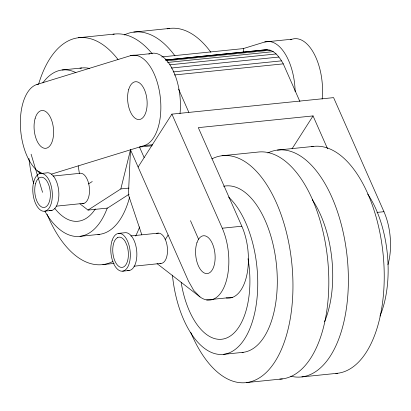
<?xml version="1.0" encoding="UTF-8"?>
<svg xmlns="http://www.w3.org/2000/svg" width="411" height="411" viewBox="0 0 411 411"><rect width="100%" height="100%" fill="white"/><g stroke="black" fill="none" stroke-linecap="round" stroke-linejoin="round"><path stroke-width="0.62" d="M387.943 264.638A45.631 23.15 84.2 0 0 383.951 211.706L333.598 97.628L171.911 114.135L222.264 228.218A45.631 23.15 84.2 0 1 225.778 282.686A45.631 23.15 84.2 0 1 199.967 296.901L193.745 290.454L188.464 281.114L130.503 149.799L128.422 194.799L141.795 234.753M79.94 203.815L88.016 210.083L120.839 188.921L130.503 149.799M138.111 167.03L171.911 114.135M165.279 239.526L168.135 235.056M292.016 148.844L313.054 115.917L327.562 148.782M88.55 183.923L92.249 181.534M129.095 194.208L107.574 208.084L88.016 210.083M263.245 50.435C272.483 47.029 279.429 56.841 283.271 63.859L299.907 101.548M41.074 173.678L37.54 170.935A45.631 23.15 84.2 0 1 20.355 123.377A45.631 23.15 84.2 0 1 36.918 84.481L130.446 55.701L150.005 53.702A45.631 23.15 84.2 0 1 180.008 113.6M148.808 54.072L150.005 53.702M161.641 56.939L243.24 48.606L264.751 41.989L292.134 39.189A45.631 23.15 84.2 0 1 322.137 99.087M290.3 39.754L291.522 39.379M51.39 174.146L144.302 145.556L152.507 144.718M78.388 37.75L114.248 34.087M133.806 32.089L169.666 28.426M62.087 69.988L81.65 67.99M165.386 60.037L267.304 49.628M165.638 60.032L264.371 49.952M166.465 60.802L270.294 50.204M167.534 62.451L273.274 51.658M169.789 64.82L276.166 53.954M171.253 68.041L278.905 57.047M36.918 84.481L38.182 84.353M173.139 71.92L281.422 60.859M174.346 74.982L283.271 63.859M313.054 115.917L198.308 127.636L241.822 226.22A45.631 23.15 84.2 0 1 246.785 275.308A45.631 23.15 84.2 0 1 226.189 297.924M152.157 145.741L139.499 147.035L144.153 157.572M39.677 173.627L46.196 172.964A19.014 9.648 84.2 0 1 58.732 191.274A19.014 9.648 84.2 0 1 49.454 210.509M222.027 155.743L257.882 152.085A114.073 57.874 84.2 0 1 327.803 260.862A114.073 57.874 84.2 0 1 279.793 379.112M277.44 150.087L313.3 146.424M53.045 176.067L79.374 173.38A15.212 7.717 84.2 0 1 89.403 188.027A15.212 7.717 84.2 0 1 81.979 203.414M120.839 188.921L129.039 188.084M56.41 206.147L83.993 203.327M45.451 211.069L51.971 210.401M80.011 236.33L99.57 234.332M118.43 233.386L124.949 232.718A19.014 9.648 84.2 0 1 136.791 251.948A19.014 9.648 84.2 0 1 127.461 270.438M130.811 235.95L158.394 233.129M222.264 228.218L241.822 226.22M376.949 212.42L383.951 211.706M102.832 264.576L114.155 263.42M134.022 266.184L160.978 263.43M122.699 271.162L129.218 270.5M206.625 299.922L232.744 297.281M223.651 354.328L243.209 352.33M246.466 382.574L282.326 378.911M301.885 376.913L337.744 373.25M37.54 170.935L42.513 173.581M157.064 263.626L199.967 296.901M178.58 89.095L188.819 112.29M190.478 220.666L198.564 239.264M31.102 154.207L42.564 192.348M243.24 48.606L243.826 52.403M78.218 165.89L79.374 173.38M159.956 263.338A15.212 7.717 84.2 0 0 166.825 256.459A15.212 7.717 84.2 0 0 165.725 240.461L164.23 237.368A15.212 7.717 84.2 0 0 156.437 233.72M130.446 55.701A45.631 23.15 84.2 0 1 159.822 93.723A45.631 23.15 84.2 0 1 144.302 145.556M264.751 41.989A45.631 23.15 84.2 0 1 295.149 91.648M107.286 207.981A83.654 42.441 84.2 0 1 44.871 211.203M33.661 183.481A83.654 42.441 84.2 0 1 28.924 158.384M42.821 82.909A83.654 42.441 84.2 0 1 75.891 72.613M79.96 68.272A83.654 42.441 84.2 0 1 89.68 68.483M129.619 197.146A83.654 42.441 84.2 0 1 97.869 234.476M95.331 208.922A68.447 34.724 84.2 0 1 54.807 208.413M39.343 173.596A68.447 34.724 84.2 0 1 38.927 171.777M112.984 261.432A114.073 57.874 84.2 0 1 47.049 214.229M38.613 84.173A114.073 57.874 84.2 0 1 117.998 59.477M139.653 226.887A114.073 57.874 84.2 0 1 135.656 236.042M167.154 28.852A114.073 57.874 84.2 0 1 210.833 52.223M112.989 34.272A114.073 57.874 84.2 0 1 152.275 53.831M124.199 34.961A114.073 57.874 84.2 0 1 174.973 55.886M228.588 197.069A83.654 42.441 84.2 0 1 257.245 295.874A83.654 42.441 84.2 0 1 215.554 353.82A83.654 42.441 84.2 0 1 172.43 275.129M223.594 186.265A83.654 42.441 84.2 0 1 276.31 263.374A83.654 42.441 84.2 0 1 242.074 352.438M248.018 258.709A68.447 34.724 84.2 0 1 225.809 338.304A68.447 34.724 84.2 0 1 181.148 282.357M211.87 158.887A114.073 57.874 84.2 0 1 285.624 229.256A114.073 57.874 84.2 0 1 268.388 370.29A114.073 57.874 84.2 0 1 190.689 332.227M367.686 194.069A83.654 42.441 84.2 0 1 379.959 316.08M312.268 199.731A83.654 42.441 84.2 0 1 324.541 321.736M311.415 146.722A114.073 57.874 84.2 0 1 382.965 252.714A114.073 57.874 84.2 0 1 335.844 373.424M267.838 152.959A114.073 57.874 84.2 0 1 347.228 257.517A114.073 57.874 84.2 0 1 290.736 376.199M117.32 237.717L115.583 239.3A15.212 7.717 84.2 0 0 114.525 260.096A15.212 7.717 84.2 0 0 125.545 265.249A15.212 7.717 84.2 0 0 126.609 244.453L125.114 241.36A15.212 7.717 84.2 0 0 117.32 237.717M196.972 242.639A19.014 9.648 84.2 0 0 205.192 273.351A19.014 9.648 84.2 0 0 213.925 248.008A19.014 9.648 84.2 0 0 196.972 242.639M112.198 240.183A19.014 9.648 84.2 0 0 120.351 270.947A19.014 9.648 84.2 0 0 129.146 245.696A19.014 9.648 84.2 0 0 112.198 240.183M128.72 89.428A19.014 9.648 84.2 0 0 137.742 119.457A19.014 9.648 84.2 0 0 145.658 93.004A19.014 9.648 84.2 0 0 128.72 89.428M35.192 118.204A19.014 9.648 84.2 0 0 44.213 148.232A19.014 9.648 84.2 0 0 52.135 121.784A19.014 9.648 84.2 0 0 35.192 118.204M33.908 181.148A19.014 9.648 84.2 0 0 42.934 211.177A19.014 9.648 84.2 0 0 50.851 184.724A19.014 9.648 84.2 0 0 33.908 181.148M35.639 183.388A15.212 7.717 84.2 0 0 42.857 207.411A15.212 7.717 84.2 0 0 49.192 186.25A15.212 7.717 84.2 0 0 35.639 183.388"/></g></svg>
